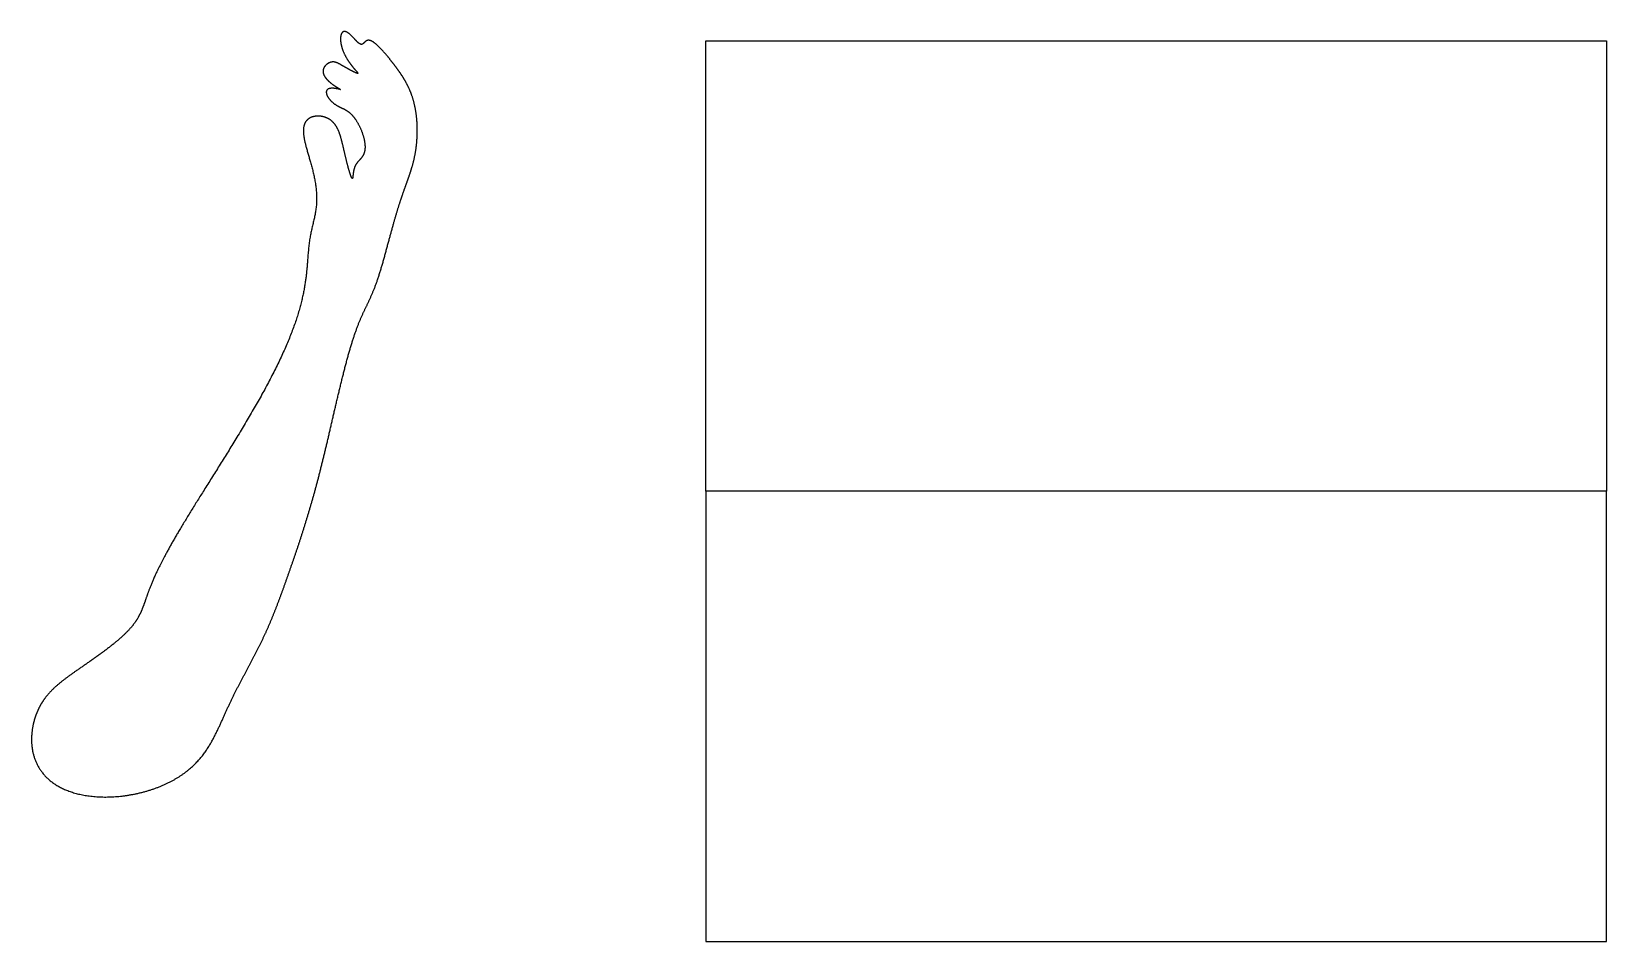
# Model space of a CAD drawing. Header units: millimetres. Extents: x -25 to 150, y -25 to 76.
import ezdxf

# ---------------------------------------------------------------- set-up
doc = ezdxf.new("R2010")
doc.units = ezdxf.units.MM
doc.layers.get('0').update_dxf_attribs({"linetype": 'CONTINUOUS'})

msp = doc.modelspace()

# ---------------------------------------------------------------- linework, layer by layer
for p, q in [((50, 75), (150, 75)), ((50, 25), (50, 75)), ((150, 75), (150, 25))]:
    msp.add_line(p, q)
msp.add_lwpolyline([(150, 25), (50, 25), (50, -25), (150, -25)], close=True)
msp.add_open_spline([(-24.37, 0.26), (-24.28, 0.47), (-24.11, 0.88), (-23.8, 1.46), (-23.33, 2.17), (-22.62, 2.96), (-21.79, 3.69), (-20.85, 4.41), (-19.81, 5.14), (-18.69, 5.9), (-17.54, 6.71), (-16.41, 7.53), (-15.37, 8.36), (-14.47, 9.17), (-13.74, 9.95), (-13.18, 10.71), (-12.78, 11.47), (-12.46, 12.27), (-12.16, 13.17), (-11.79, 14.22), (-11.27, 15.47), (-10.57, 16.95), (-9.65, 18.66), (-8.52, 20.61), (-7.21, 22.77), (-5.75, 25.1), (-4.2, 27.57), (-2.61, 30.12), (-1.04, 32.7), (0.44, 35.26), (1.79, 37.74), (2.95, 40.1), (3.9, 42.31), (4.63, 44.32), (5.13, 46.13), (5.45, 47.73), (5.64, 49.13), (5.74, 50.36), (5.81, 51.43), (5.9, 52.39), (6.03, 53.27), (6.21, 54.1), (6.42, 54.92), (6.61, 55.77), (6.75, 56.66), (6.79, 57.62), (6.72, 58.65), (6.54, 59.73), (6.27, 60.85), (5.95, 61.97), (5.62, 63.07), (5.36, 64.08), (5.24, 64.99), (5.33, 65.73), (5.67, 66.27), (6.25, 66.6), (6.98, 66.69), (7.74, 66.55), (8.42, 66.19), (8.93, 65.61), (9.31, 64.82), (9.58, 63.84), (9.83, 62.72), (10.1, 61.56), (10.38, 60.51), (10.61, 59.8), (10.75, 59.58), (10.79, 59.88), (10.83, 60.5), (10.99, 61.12), (11.34, 61.59), (11.77, 61.98), (12.1, 62.49), (12.2, 63.27), (12.03, 64.27), (11.64, 65.35), (11.11, 66.3), (10.53, 66.99), (9.95, 67.37), (9.36, 67.62), (8.75, 67.93), (8.17, 68.44), (7.77, 69.09), (7.79, 69.62), (8.33, 69.79), (9.1, 69.67), (9.55, 69.53), (9.33, 69.64), (8.59, 70.07), (7.78, 70.73), (7.36, 71.45), (7.5, 72.08), (7.98, 72.51), (8.49, 72.7), (8.92, 72.63), (9.41, 72.36), (10.05, 71.97), (10.77, 71.59), (11.31, 71.33), (11.44, 71.34), (11.12, 71.68), (10.51, 72.37), (9.86, 73.35), (9.43, 74.47), (9.34, 75.48), (9.58, 76.09), (10.06, 76.1), (10.66, 75.57), (11.22, 74.9), (11.66, 74.49), (11.94, 74.61), (12.18, 74.99), (12.55, 75.14), (13.08, 74.9), (13.71, 74.33), (14.34, 73.64), (14.91, 72.94), (15.4, 72.3), (15.84, 71.71), (16.25, 71.13), (16.63, 70.5), (17, 69.79), (17.34, 68.98), (17.61, 68.07), (17.82, 67.05), (17.93, 65.96), (17.96, 64.84), (17.9, 63.74), (17.77, 62.69), (17.57, 61.71), (17.32, 60.81), (17.03, 59.93), (16.7, 59.04), (16.35, 58.06), (15.98, 56.97), (15.6, 55.74), (15.22, 54.4), (14.84, 53), (14.46, 51.59), (14.09, 50.24), (13.72, 49.01), (13.36, 47.94), (13, 47.03), (12.64, 46.24), (12.29, 45.51), (11.92, 44.76), (11.55, 43.93), (11.18, 42.96), (10.79, 41.84), (10.41, 40.56), (10.02, 39.16), (9.64, 37.66), (9.26, 36.09), (8.88, 34.49), (8.51, 32.9), (8.15, 31.32), (7.79, 29.78), (7.42, 28.27), (7.05, 26.8), (6.68, 25.37), (6.29, 23.97), (5.88, 22.6), (5.47, 21.25), (5.05, 19.92), (4.62, 18.62), (4.18, 17.34), (3.75, 16.09), (3.32, 14.88), (2.89, 13.69), (2.46, 12.53), (2.02, 11.4), (1.56, 10.29), (1.08, 9.2), (0.57, 8.12), (0.03, 7.05), (-0.53, 5.98), (-1.11, 4.9), (-1.69, 3.82), (-2.26, 2.73), (-2.8, 1.62), (-3.31, 0.5), (-3.81, -0.62), (-4.32, -1.74), (-4.89, -2.85), (-5.55, -3.93), (-6.37, -4.97), (-7.37, -5.94), (-8.6, -6.82), (-10.05, -7.6), (-11.7, -8.23), (-13.5, -8.69), (-15.38, -8.96), (-17.27, -9.01), (-19.08, -8.82), (-20.73, -8.39), (-22.15, -7.73), (-23.29, -6.84), (-24.13, -5.78), (-24.67, -4.58), (-24.92, -3.32), (-24.93, -2.05), (-24.78, -1.07), (-24.6, -0.39), (-24.45, 0.05), (-24.37, 0.26)], degree=5)

doc.saveas('drawing.dxf')
